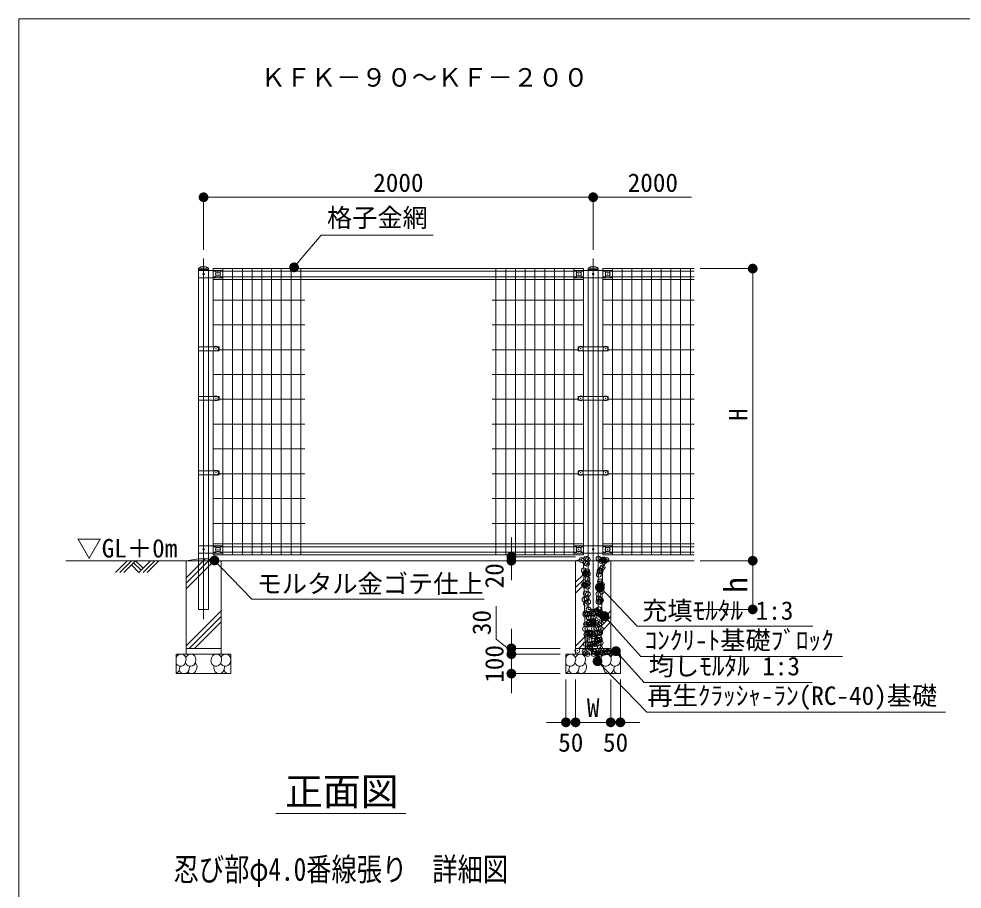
# Model space of a CAD drawing. Units: millimetres at full size, with parts at other scales. Extents: x 265 to 3003, y 4095 to 5961.
# Drawn here: x 265 to 1233, y 5013 to 5907 of the extents above; entities that cross this region are included whole.
import ezdxf
from ezdxf.enums import TextEntityAlignment as Align

# ---------------------------------------------------------------- set-up
doc = ezdxf.new("R2010")
doc.units = ezdxf.units.MM
doc.header["$LTSCALE"] = 10
doc.header["$PDMODE"] = 32
doc.header["$PDSIZE"] = 5
doc.linetypes.add('DASHED_SPACED', pattern=[12, 6, -6])
doc.linetypes.add('USER1', pattern=[200, 125, -25, 25, -25])
for name, color, linetype, lineweight in [('_0-0_', 7, 'Continuous', 13), ('ハッチ', 4, 'Continuous', 13), ('寸法', 3, 'Continuous', 13), ('本体', 7, 'Continuous', 13)]:
    doc.layers.add(name, color=color, linetype=linetype, lineweight=lineweight)
doc.styles.add('ＭＳ ゴシック', font='')
doc.styles.get('ＭＳ ゴシック').set_extended_font_data('MS Gothic')

# ---------------------------------------------------------------- blocks, each defined once
blk = doc.blocks.new('filled_dot')
at = {"color": 0, "linetype": 'Continuous', "lineweight": -2, "const_width": 1.25}
blk.add_lwpolyline([(-0.625, 0, 1), (0.625, 0, 1)], format="xyb", close=True, dxfattribs=at)

msp = doc.modelspace()

# ---------------------------------------------------------------- linework, layer by layer
at = {"layer": '_0-0_', "color": 6}
msp.add_lwpolyline([(3002.92, 5906.57), (264.8, 5906.57), (264.8, 4094.76), (3002.92, 4094.76)], close=True, dxfattribs=at)
at = {"layer": 'ハッチ', "linetype": 'USER1'}
for p, q in [((454.43, 5290.1), (454.43, 5660.5)), ((854.43, 5290.1), (854.43, 5660.5))]:
    msp.add_line(p, q, dxfattribs=at)
at = {"layer": 'ハッチ'}
for p, q in [((364.1, 5338.1), (376.1, 5350.1)), ((368.34, 5338.1), (380.34, 5350.1)), ((372.59, 5338.1), (384.59, 5350.1)), ((388.1, 5338.1), (380.34, 5345.85)), ((390.22, 5340.22), (382.47, 5347.97)), ((392.34, 5342.34), (384.59, 5350.1)), ((388.1, 5338.1), (400.1, 5350.1)), ((392.34, 5338.1), (404.34, 5350.1)), ((396.59, 5338.1), (408.59, 5350.1)), ((436.43, 5332.61), (455.91, 5352.1)), ((436.43, 5326.95), (461.29, 5351.82)), ((436.43, 5321.3), (466.19, 5351.06)), ((864.31, 5344.67), (869.73, 5350.1)), ((836.43, 5328.1), (844.73, 5336.41)), ((836.43, 5322.45), (844.85, 5330.87)), ((836.43, 5316.79), (844.98, 5325.34)), ((436.43, 5262.61), (472.43, 5298.61)), ((863.07, 5289.11), (872.43, 5298.46)), ((439.57, 5260.1), (472.43, 5292.95)), ((862.94, 5283.32), (872.43, 5292.8)), ((445.23, 5260.1), (472.43, 5287.29)), ((862.81, 5277.53), (872.43, 5287.15)), ((836.43, 5262.46), (846.16, 5272.19)), ((839.72, 5260.1), (846.28, 5266.66)), ((845.37, 5260.1), (846.4, 5261.12))]:
    msp.add_line(p, q, dxfattribs=at)
for centre, radius, start, end in [((431.21, 5248.84), 5.26, 335.90726, 155.65118), ((441.26, 5248.84), 5.26, 335.90726, 162.8418), ((468.18, 5247.35), 6.19, 158.81695, 201.18305), ((467.62, 5248.84), 5.26, 335.90726, 171.81941), ((477.19, 5248.84), 5.26, 335.90726, 155.65118), ((831.21, 5248.84), 5.26, 335.90726, 155.65118), ((841.26, 5248.84), 5.26, 335.90726, 162.8418), ((868.18, 5247.35), 6.19, 158.81695, 201.18305), ((867.62, 5248.84), 5.26, 335.90726, 171.81941), ((877.19, 5248.84), 5.26, 335.90726, 155.65118), ((430.87, 5246.8), 5.14, 210.16567, 358.86196), ((424.79, 5241.19), 5.26, 335.90726, 5.82015), ((440.91, 5246.8), 5.14, 192.39816, 358.86196), ((434.83, 5241.19), 5.26, 335.90726, 5.82015), ((442.45, 5241.28), 5.26, 335.90726, 49.94834), ((467.27, 5246.8), 5.14, 199.07444, 358.86196), ((471.48, 5240.16), 6.45, 162.98025, 203.69265), ((476.85, 5246.8), 5.14, 201.36913, 358.86196), ((470.77, 5241.29), 5.26, 335.90726, 4.75206), ((830.87, 5246.8), 5.14, 210.16567, 358.86196), ((824.79, 5241.19), 5.26, 335.90726, 5.82015), ((840.91, 5246.8), 5.14, 192.39816, 358.86196), ((834.83, 5241.19), 5.26, 335.90726, 5.82015), ((842.45, 5241.28), 5.26, 335.90726, 49.94834), ((867.27, 5246.8), 5.14, 199.07444, 358.86196), ((871.48, 5240.16), 6.45, 162.98025, 203.69265), ((876.85, 5246.8), 5.14, 201.36913, 358.86196), ((870.77, 5241.29), 5.26, 335.90726, 4.75206), ((424.45, 5239.15), 5.14, 292.62293, 358.86196), ((434.49, 5239.15), 5.14, 192.39816, 358.86196), ((442.11, 5239.23), 5.14, 222.82822, 358.86196), ((470.43, 5239.25), 5.14, 199.07444, 358.86196), ((480.47, 5239.25), 5.14, 192.39816, 292.34867), ((824.45, 5239.15), 5.14, 292.62293, 358.86196), ((834.49, 5239.15), 5.14, 192.39816, 358.86196), ((842.11, 5239.23), 5.14, 222.82822, 358.86196), ((870.43, 5239.25), 5.14, 199.07444, 358.86196), ((880.47, 5239.25), 5.14, 192.39816, 292.34867)]:
    msp.add_arc(centre, radius, start, end, dxfattribs=at)
for p in [(842.53, 5350.8), (846.38, 5347.88), (847.17, 5352.15), (848.02, 5346.99), (848.79, 5351.41), (859.83, 5352.17), (862.84, 5350.04), (863.9, 5351.15), (864.16, 5343.32), (864.96, 5350.32), (865.05, 5351.27), (865.8, 5350.58), (868.26, 5350.76), (844.9, 5340.21), (845.85, 5336.82), (846.83, 5337.41), (847.57, 5335.73), (848.28, 5339.16), (848.95, 5336.5), (860.22, 5335.75), (861.07, 5339.29), (861.17, 5340.07), (861.92, 5339.38), (863.11, 5342), (845.06, 5325.3), (845.81, 5324.62), (848.46, 5327.11), (848.54, 5331.33), (849.14, 5326.64), (861.51, 5328.83), (861.56, 5324.94), (861.79, 5326.67), (863.51, 5325.58), (846.69, 5316.35), (848.79, 5323.5), (849.05, 5315.67), (859.69, 5315.81), (863.15, 5318.52), (845.46, 5310.18), (847.13, 5305.89), (847.65, 5311.42), (849.3, 5307.84), (859.94, 5307.98), (860.3, 5311.45), (861.37, 5307.76), (861.72, 5310.04), (862.47, 5309.35), (846.33, 5296.09), (848.04, 5295), (848.76, 5295.58), (849.56, 5300.01), (850.88, 5295.86), (854.18, 5296.29), (854.72, 5295.94), (857.83, 5298.84), (858.58, 5298.15), (858.98, 5296.11), (859.7, 5297.02), (860.2, 5300.14), (860.7, 5295.02), (861.82, 5297.3), (862.12, 5294.91), (846.37, 5294.59), (849.61, 5285.91), (849.82, 5292.18), (849.9, 5291.35), (852.51, 5285.55), (853.95, 5287.64), (854.21, 5291.07), (854.62, 5285.83), (854.7, 5286.95), (854.97, 5288.11), (857.93, 5286.26), (860.45, 5292.31), (862.26, 5285.94), (846.02, 5280.15), (846.99, 5284.82), (850.06, 5276.44), (850.07, 5284.35), (850.33, 5276.52), (850.81, 5275.75), (851.32, 5284.82), (852.89, 5275.74), (855.23, 5280.28), (856.25, 5275.52), (857.49, 5280.89), (858.23, 5283.71), (858.37, 5275.8), (860.71, 5284.48), (860.97, 5276.65), (861.67, 5276.23), (862.28, 5280.01), (847.43, 5274.36), (848.12, 5270.69), (850.58, 5268.69), (850.73, 5274.79), (854.34, 5272.51), (854.61, 5274.65), (855.48, 5272.45), (858.39, 5268.81), (859.14, 5268.12), (860.77, 5270.72), (861.22, 5268.82), (862.12, 5265.77), (838.24, 5257.75), (845.6, 5256.84), (846.92, 5264.55), (849.06, 5264.05), (850.46, 5261.31), (850.84, 5260.86), (851.18, 5264.33), (851.4, 5260.52), (854.48, 5264.77), (854.5, 5257.61), (855.25, 5256.92), (855.74, 5264.62), (856, 5256.79), (856.17, 5265.56), (857.89, 5264.47), (860, 5265.49), (861.48, 5260.99), (866.97, 5257.18), (869.17, 5256.18), (871, 5257.25), (846.8, 5255.36), (848.51, 5254.27), (854.92, 5254.3), (858.23, 5254.74), (859.46, 5255.38), (861.17, 5254.29), (863.75, 5255.46), (865.86, 5255.74), (872.11, 5255.41)]:
    msp.add_point(p, dxfattribs=at)
at = {"layer": '寸法', "color": 1}
for p, q in [((454.43, 5723.36), (854.43, 5723.36)), ((454.43, 5669.36), (454.43, 5723.36)), ((854.43, 5669.36), (854.43, 5723.36)), ((854.43, 5723.36), (955.27, 5723.36)), ((964.23, 5650.1), (1018.23, 5650.1)), ((1018.23, 5650.1), (1018.23, 5350.1)), ((770.43, 5374.1), (770.43, 5330.1)), ((836.43, 5354.1), (770.43, 5354.1)), ((836.43, 5350.1), (770.43, 5350.1)), ((964.23, 5350.1), (1018.23, 5350.1)), ((964.23, 5350.1), (1018.23, 5350.1)), ((1018.23, 5350.1), (1018.23, 5300.1)), ((754.87, 5269.66), (754.87, 5303.51)), ((964.23, 5300.1), (1018.23, 5300.1)), ((770.43, 5280.1), (770.43, 5234.1)), ((770.43, 5257.1), (754.87, 5269.66)), ((770.43, 5274.1), (770.43, 5214.1)), ((820.43, 5260.1), (770.43, 5260.1)), ((820.43, 5254.1), (770.43, 5254.1)), ((820.43, 5254.1), (770.43, 5254.1)), ((820.43, 5234.1), (770.43, 5234.1)), ((826.43, 5228.1), (826.43, 5184.1)), ((836.43, 5228.1), (836.43, 5184.1)), ((836.43, 5228.1), (836.43, 5184.1)), ((872.43, 5228.1), (872.43, 5184.1)), ((872.43, 5228.1), (872.43, 5184.1)), ((882.43, 5228.1), (882.43, 5184.1)), ((806.43, 5184.1), (856.43, 5184.1)), ((836.43, 5184.1), (872.43, 5184.1)), ((902.43, 5184.1), (852.43, 5184.1))]:
    msp.add_line(p, q, dxfattribs=at)
at = {"layer": '寸法'}
msp.add_line((528.46, 5090.41), (661.92, 5090.41), dxfattribs=at)
at = {"layer": '寸法', "color": 1}
for points in [[(547.32, 5651.38), (553.77, 5659.02), (575.3, 5684.52), (690.12, 5684.52)], [(465.59, 5350.34), (472.51, 5343.12), (503.86, 5310.44), (742.36, 5310.44)], [(861.37, 5322.83), (868.29, 5315.61), (899.64, 5282.93), (1079.96, 5282.93)], [(865.87, 5293.24), (872.56, 5285.8), (903.24, 5251.68), (1110.5, 5251.68)], [(877.8, 5257.21), (884.48, 5249.77), (906.68, 5225.05), (1079.1, 5225.05)], [(858.88, 5246.85), (865.84, 5239.67), (909.42, 5194.71), (1216.06, 5194.71)]]:
    msp.add_lwpolyline(points, dxfattribs=at)
at = {"layer": '本体'}
for p, q in [((449.35, 5650.5), (449.35, 5350.1)), ((449.35, 5650.5), (459.51, 5650.5)), ((449.35, 5649.1), (459.51, 5649.1)), ((449.35, 5648.3), (474.23, 5648.3)), ((459.51, 5350.1), (459.51, 5650.5)), ((464.23, 5650.1), (844.63, 5650.1)), ((464.23, 5569.8), (464.23, 5650.1)), ((464.23, 5647.3), (466.93, 5647.3)), ((466.93, 5640.7), (466.93, 5648.3)), ((466.93, 5646.3), (471.53, 5646.3)), ((471.53, 5640.7), (471.53, 5648.3)), ((471.53, 5647.3), (837.33, 5647.3)), ((474.23, 5356.1), (474.23, 5650.1)), ((474.23, 5640.7), (474.23, 5648.3)), ((484.23, 5356.1), (484.23, 5650.1)), ((494.23, 5356.1), (494.23, 5650.1)), ((504.23, 5356.1), (504.23, 5650.1)), ((514.23, 5356.1), (514.23, 5650.1)), ((524.23, 5356.1), (524.23, 5650.1)), ((534.23, 5356.1), (534.23, 5650.1)), ((544.23, 5356.1), (544.23, 5650.1)), ((554.23, 5356.1), (554.23, 5650.1)), ((754.63, 5356.1), (754.63, 5650.1)), ((764.63, 5356.1), (764.63, 5650.1)), ((774.63, 5356.1), (774.63, 5650.1)), ((784.63, 5356.1), (784.63, 5650.1)), ((794.63, 5356.1), (794.63, 5650.1)), ((804.63, 5356.1), (804.63, 5650.1)), ((814.63, 5356.1), (814.63, 5650.1)), ((824.63, 5594.52), (824.63, 5650.1)), ((834.63, 5594.52), (834.63, 5650.1)), ((834.63, 5640.7), (834.63, 5648.3)), ((834.63, 5648.3), (874.23, 5648.3)), ((837.33, 5640.7), (837.33, 5648.3)), ((837.33, 5646.3), (841.93, 5646.3)), ((841.93, 5640.7), (841.93, 5648.3)), ((844.63, 5647.3), (841.93, 5647.3)), ((844.63, 5569.8), (844.63, 5650.1)), ((849.35, 5650.5), (849.35, 5350.1)), ((849.35, 5650.5), (859.51, 5650.5)), ((849.35, 5649.1), (859.51, 5649.1)), ((859.51, 5350.1), (859.51, 5650.5)), ((864.23, 5650.1), (958.23, 5650.1)), ((864.23, 5569.8), (864.23, 5650.1)), ((864.23, 5647.3), (866.93, 5647.3)), ((866.93, 5640.7), (866.93, 5648.3)), ((866.93, 5646.3), (871.53, 5646.3)), ((871.53, 5640.7), (871.53, 5648.3)), ((871.53, 5647.3), (958.23, 5647.3)), ((874.23, 5356.1), (874.23, 5650.1)), ((874.23, 5640.7), (874.23, 5648.3)), ((884.23, 5356.1), (884.23, 5650.1)), ((894.23, 5356.1), (894.23, 5650.1)), ((904.23, 5356.1), (904.23, 5650.1)), ((914.23, 5356.1), (914.23, 5650.1)), ((924.23, 5356.1), (924.23, 5650.1)), ((934.23, 5356.1), (934.23, 5650.1)), ((944.23, 5356.1), (944.23, 5650.1)), ((954.23, 5356.1), (954.23, 5650.1)), ((449.35, 5640.7), (474.23, 5640.7)), ((464.23, 5641.7), (466.93, 5641.7)), ((464.23, 5638.9), (844.63, 5638.9)), ((466.93, 5642.7), (471.53, 5642.7)), ((471.53, 5641.7), (837.33, 5641.7)), ((834.63, 5640.7), (874.23, 5640.7)), ((837.33, 5642.7), (841.93, 5642.7)), ((844.63, 5641.7), (841.93, 5641.7)), ((864.23, 5641.7), (866.93, 5641.7)), ((864.23, 5638.9), (958.23, 5638.9)), ((866.93, 5642.7), (871.53, 5642.7)), ((871.53, 5641.7), (958.23, 5641.7)), ((464.23, 5617.76), (558.23, 5617.76)), ((750.63, 5617.76), (844.63, 5617.76)), ((864.23, 5617.76), (958.23, 5617.76)), ((464.23, 5592.28), (558.23, 5592.28)), ((750.63, 5592.28), (844.63, 5592.28)), ((824.63, 5356.1), (824.63, 5594.52)), ((834.63, 5356.1), (834.63, 5594.52)), ((864.23, 5592.28), (958.23, 5592.28)), ((449.35, 5569.8), (470.53, 5569.8)), ((470.53, 5569.8), (470.53, 5565.8)), ((838.93, 5565.8), (838.93, 5569.8)), ((838.93, 5569.8), (869.93, 5569.8)), ((869.93, 5569.8), (869.93, 5565.8)), ((470.53, 5565.8), (449.35, 5565.8)), ((464.23, 5518.84), (464.23, 5565.8)), ((470.53, 5566.8), (558.23, 5566.8)), ((750.63, 5566.8), (838.93, 5566.8)), ((869.93, 5565.8), (838.93, 5565.8)), ((844.63, 5518.84), (844.63, 5565.8)), ((864.23, 5518.84), (864.23, 5565.8)), ((869.93, 5566.8), (958.23, 5566.8)), ((464.23, 5541.32), (558.23, 5541.32)), ((750.63, 5541.32), (844.63, 5541.32)), ((864.23, 5541.32), (958.23, 5541.32)), ((449.35, 5518.84), (470.53, 5518.84)), ((470.53, 5514.84), (449.35, 5514.84)), ((464.23, 5442.4), (464.23, 5514.84)), ((470.53, 5518.84), (470.53, 5514.84)), ((470.53, 5515.84), (558.23, 5515.84)), ((750.63, 5515.84), (838.93, 5515.84)), ((838.93, 5514.84), (838.93, 5518.84)), ((838.93, 5518.84), (869.93, 5518.84)), ((869.93, 5514.84), (838.93, 5514.84)), ((844.63, 5442.4), (844.63, 5514.84)), ((864.23, 5442.4), (864.23, 5514.84)), ((869.93, 5518.84), (869.93, 5514.84)), ((869.93, 5515.84), (958.23, 5515.84)), ((464.23, 5490.36), (558.23, 5490.36)), ((750.63, 5490.36), (844.63, 5490.36)), ((864.23, 5490.36), (958.23, 5490.36)), ((464.23, 5464.88), (558.23, 5464.88)), ((750.63, 5464.88), (844.63, 5464.88)), ((864.23, 5464.88), (958.23, 5464.88)), ((449.35, 5442.4), (470.53, 5442.4)), ((470.53, 5438.4), (449.35, 5438.4)), ((464.23, 5356.1), (464.23, 5438.4)), ((470.53, 5442.4), (470.53, 5438.4)), ((470.53, 5439.4), (558.23, 5439.4)), ((750.63, 5439.4), (838.93, 5439.4)), ((838.93, 5438.4), (838.93, 5442.4)), ((838.93, 5442.4), (869.93, 5442.4)), ((869.93, 5438.4), (838.93, 5438.4)), ((844.63, 5356.1), (844.63, 5438.4)), ((864.23, 5356.1), (864.23, 5438.4)), ((869.93, 5442.4), (869.93, 5438.4)), ((869.93, 5439.4), (958.23, 5439.4)), ((464.23, 5413.92), (558.23, 5413.92)), ((750.63, 5413.92), (844.63, 5413.92)), ((864.23, 5413.92), (958.23, 5413.92)), ((464.23, 5388.44), (558.23, 5388.44)), ((750.63, 5388.44), (844.63, 5388.44)), ((864.23, 5388.44), (958.23, 5388.44)), ((449.35, 5365.5), (474.23, 5365.5)), ((464.23, 5367.3), (844.63, 5367.3)), ((466.93, 5357.9), (466.93, 5365.5)), ((471.53, 5357.9), (471.53, 5365.5)), ((474.23, 5365.5), (474.23, 5357.9)), ((834.63, 5365.5), (834.63, 5357.9)), ((834.63, 5365.5), (874.23, 5365.5)), ((837.33, 5357.9), (837.33, 5365.5)), ((841.93, 5357.9), (841.93, 5365.5)), ((864.23, 5367.3), (958.23, 5367.3)), ((866.93, 5357.9), (866.93, 5365.5)), ((871.53, 5357.9), (871.53, 5365.5)), ((874.23, 5365.5), (874.23, 5357.9)), ((449.35, 5357.9), (474.23, 5357.9)), ((464.23, 5364.5), (466.93, 5364.5)), ((464.23, 5358.9), (466.93, 5358.9)), ((464.23, 5356.1), (844.63, 5356.1)), ((466.93, 5363.5), (471.53, 5363.5)), ((466.93, 5359.9), (471.53, 5359.9)), ((471.53, 5364.5), (837.33, 5364.5)), ((471.53, 5358.9), (837.33, 5358.9)), ((834.63, 5357.9), (874.23, 5357.9)), ((837.33, 5363.5), (841.93, 5363.5)), ((837.33, 5359.9), (841.93, 5359.9)), ((844.63, 5364.5), (841.93, 5364.5)), ((844.63, 5358.9), (841.93, 5358.9)), ((864.23, 5364.5), (866.93, 5364.5)), ((864.23, 5358.9), (866.93, 5358.9)), ((864.23, 5356.1), (958.23, 5356.1)), ((866.93, 5363.5), (871.53, 5363.5)), ((866.93, 5359.9), (871.53, 5359.9)), ((871.53, 5364.5), (958.23, 5364.5)), ((871.53, 5358.9), (958.23, 5358.9)), ((436.43, 5350.1), (313.18, 5350.1)), ((388.43, 5350.1), (958.23, 5350.1)), ((436.43, 5350.1), (449.35, 5352.1)), ((436.43, 5254.1), (436.43, 5350.1)), ((449.35, 5352.1), (459.51, 5352.1)), ((459.51, 5352.1), (472.43, 5350.1)), ((836.43, 5350.1), (472.43, 5350.1)), ((472.43, 5254.1), (472.43, 5350.1)), ((836.43, 5350.1), (849.35, 5354.1)), ((836.43, 5350.1), (844.43, 5350.1)), ((836.43, 5254.1), (836.43, 5350.1)), ((844.43, 5350.1), (846.43, 5260.1)), ((859.51, 5354.1), (872.43, 5350.1)), ((864.43, 5350.1), (862.43, 5260.1)), ((864.43, 5350.1), (872.43, 5350.1)), ((958.23, 5350.1), (872.43, 5350.1)), ((872.43, 5254.1), (872.43, 5350.1)), ((472.43, 5260.1), (436.43, 5260.1)), ((836.43, 5260.1), (872.43, 5260.1)), ((426.43, 5234.1), (426.43, 5254.1)), ((426.43, 5254.1), (482.43, 5254.1)), ((482.43, 5234.1), (482.43, 5254.1)), ((826.43, 5234.1), (826.43, 5254.1)), ((826.43, 5254.1), (882.43, 5254.1)), ((882.43, 5234.1), (882.43, 5254.1)), ((426.43, 5234.1), (482.43, 5234.1)), ((826.43, 5234.1), (882.43, 5234.1))]:
    msp.add_line(p, q, dxfattribs=at)
at = {"layer": '本体', "linetype": 'DASHED_SPACED'}
for p, q in [((449.35, 5350.1), (449.35, 5300.1)), ((459.51, 5300.1), (459.51, 5350.1)), ((849.35, 5350.1), (849.35, 5300.1)), ((859.51, 5300.1), (859.51, 5350.1)), ((449.35, 5300.1), (459.51, 5300.1)), ((849.35, 5300.1), (859.51, 5300.1))]:
    msp.add_line(p, q, dxfattribs=at)
at = {"layer": '本体'}
for centre in [(454.43, 5644.5), (854.43, 5644.5), (454.43, 5361.7), (854.43, 5361.7)]:
    msp.add_circle(centre, 0.8, dxfattribs=at)
for centre in [(454.43, 5645.04), (854.43, 5645.04)]:
    msp.add_arc(centre, 7.45, 47.0208, 132.9792, dxfattribs=at)
for p in [(469.23, 5644.5), (839.63, 5644.5), (869.23, 5644.5), (467.13, 5567.8), (841.73, 5567.8), (867.13, 5567.8), (467.13, 5516.84), (841.73, 5516.84), (867.13, 5516.84), (467.13, 5440.4), (841.73, 5440.4), (867.13, 5440.4), (469.23, 5361.7), (839.63, 5361.7), (869.23, 5361.7)]:
    msp.add_point(p, dxfattribs=at)

# ---------------------------------------------------------------- block references
at = {"layer": '寸法', "color": 1, "xscale": 4, "yscale": 4}
for p in [(454.43, 5723.36), (836.43, 5184.1), (836.43, 5184.1), (882.43, 5184.1)]:
    msp.add_blockref('filled_dot', p, dxfattribs=at)
for p, rotation in [((854.43, 5723.36), 180), ((547.32, 5651.38), 49.8), ((1018.23, 5650.1), 270), ((465.59, 5350.34), 313.8), ((770.43, 5354.1), 90), ((770.43, 5350.1), 270), ((1018.23, 5350.1), 90), ((1018.23, 5350.1), 270), ((861.37, 5322.83), 313.8), ((865.87, 5293.24), 312), ((1018.23, 5300.1), 90), ((770.43, 5260.1), 90), ((770.43, 5254.1), 270), ((770.43, 5254.1), 90), ((877.8, 5257.21), 311.9), ((858.88, 5246.85), 314.1), ((770.43, 5234.1), 270), ((826.43, 5184.1), 180), ((872.43, 5184.1), 180), ((872.43, 5184.1), 180)]:
    msp.add_blockref('filled_dot', p, dxfattribs=dict(at, rotation=rotation))

# ---------------------------------------------------------------- texts
at = {"layer": '寸法', "style": 'ＭＳ ゴシック'}
for s, height, p in [('ＫＦＫ－９０～ＫＦ－２００', 18.99, (512.84, 5831.26)), ('格子金網', 18.99, (581.07, 5687.19)), ('▽GL＋0m', 18.99, (323.99, 5347.7)), ('モルタル金ゴテ仕上', 18.99, (508.92, 5311.27)), ('充填ﾓﾙﾀﾙ 1:3', 18.99, (904.7, 5283.76)), ('ｺﾝｸﾘ-ﾄ基礎ﾌﾞﾛｯｸ', 18.99, (907.19, 5253.21)), ('均しﾓﾙﾀﾙ 1:3', 18.99, (911.48, 5226.65)), ('再生ｸﾗｯｼｬ-ﾗﾝ(RC-40)基礎', 18.99, (910.05, 5196.28)), ('正面図', 28.48, (538.09, 5090.33))]:
    msp.add_text(s, height=height, dxfattribs=at).set_placement(p, align=Align.BOTTOM_LEFT)
at = {"layer": '寸法', "color": 1, "style": 'ＭＳ ゴシック'}
for s, p in [('2000', (654.43, 5738.36)), ('W', (854.43, 5199.1)), ('50', (831.43, 5163.46)), ('50', (877.43, 5163.46))]:
    msp.add_text(s, height=18.99, dxfattribs=at).set_placement(p, align=Align.MIDDLE_CENTER)
at = {"layer": '寸法', "style": 'ＭＳ ゴシック'}
msp.add_text('2000', height=18.99, dxfattribs=at).set_placement((915.7, 5738.36), align=Align.MIDDLE_CENTER)
at = {"layer": '寸法', "color": 1, "style": 'ＭＳ ゴシック'}
for s, height, p in [('H', 18.99, (1003.23, 5500.1)), ('20', 18.99, (752.93, 5334.62)), ('h', 23.74, (1000.73, 5325.1)), ('30', 18.99, (739.87, 5286.58)), ('100', 18.99, (752.93, 5244.1))]:
    msp.add_text(s, height=height, rotation=90, dxfattribs=at).set_placement(p, align=Align.MIDDLE_CENTER)
at = {"layer": '寸法', "style": 'ＭＳ ゴシック', "width": 0.8}
msp.add_text('忍び部φ4.0番線張り  詳細図', height=23.74, dxfattribs=at).set_placement((595.38, 5033.22), align=Align.MIDDLE_CENTER)

doc.saveas('drawing.dxf')
